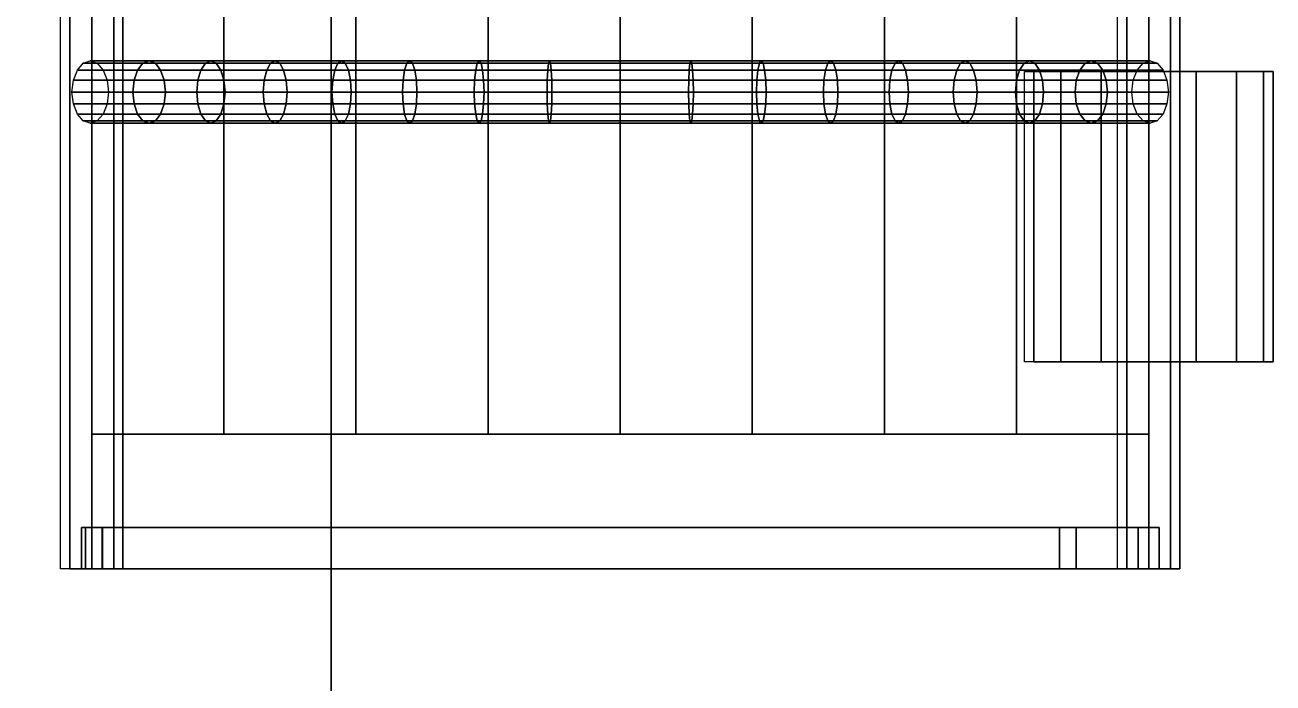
# Model space of a CAD drawing. Extents: x -45 to 195, y -45 to 195.
# Drawn here: x 135.2 to 195.4, y 75 to 106.7 of the extents above; entities that cross this region are included whole.
import ezdxf

# ---------------------------------------------------------------- set-up
doc = ezdxf.new("R2010")
doc.units = 0
doc.header["$MEASUREMENT"] = 0
doc.layers.get('0').update_dxf_attribs({"linetype": 'CONTINUOUS'})

msp = doc.modelspace()

# ---------------------------------------------------------------- linework, layer by layer
at = {"color": 7}
msp.add_line((150, 150, 72), (150, 0, 72), dxfattribs=at)
at = {"extrusion": (0, 1, 0)}
for p, q in [((189.44, 87.006, 47.5), (138.44, 87.006, 47.5)), ((189.94, 80.506), (137.94, 80.506))]:
    msp.add_line(p, q, dxfattribs=at)
msp.add_circle((-189.44, 65.5, 104.491), 6, dxfattribs=at)
at = {"color": 7}
for points in [[(150, 150, 77), (0, 150, 77), (0, 0, 77), (150, 0, 77)], [(150, 150, 72), (0, 150, 72), (0, 0, 72), (150, 0, 72)]]:
    msp.add_3dface(points, dxfattribs=at)
for points in [[(137.748, 104.566, 45.45), (138.034, 104.892, 45.843), (140.911, 104.892, 43.921), (140.657, 104.566, 43.506)], [(138.034, 104.892, 45.843), (138.371, 105.006, 46.308), (141.211, 105.006, 44.41), (140.911, 104.892, 43.921)], [(138.371, 105.006, 46.308), (138.708, 104.892, 46.772), (141.511, 104.892, 44.9), (141.211, 105.006, 44.41)], [(138.708, 104.892, 46.772), (138.994, 104.566, 47.166), (141.765, 104.566, 45.315), (141.511, 104.892, 44.9)], [(140.657, 104.566, 43.506), (140.911, 104.892, 43.921), (143.93, 104.892, 42.23), (143.71, 104.566, 41.796)], [(140.911, 104.892, 43.921), (141.211, 105.006, 44.41), (144.191, 105.006, 42.741), (143.93, 104.892, 42.23)], [(141.211, 105.006, 44.41), (141.511, 104.892, 44.9), (144.452, 104.892, 43.253), (144.191, 105.006, 42.741)], [(141.511, 104.892, 44.9), (141.765, 104.566, 45.315), (144.673, 104.566, 43.686), (144.452, 104.892, 43.253)], [(143.71, 104.566, 41.796), (143.93, 104.892, 42.23), (147.073, 104.892, 40.781), (146.887, 104.566, 40.331)], [(143.93, 104.892, 42.23), (144.191, 105.006, 42.741), (147.293, 105.006, 41.311), (147.073, 104.892, 40.781)], [(144.191, 105.006, 42.741), (144.452, 104.892, 43.253), (147.513, 104.892, 41.842), (147.293, 105.006, 41.311)], [(144.452, 104.892, 43.253), (144.673, 104.566, 43.686), (147.699, 104.566, 42.291), (147.513, 104.892, 41.842)], [(146.887, 104.566, 40.331), (147.073, 104.892, 40.781), (150.32, 104.892, 39.583), (150.17, 104.566, 39.12)], [(147.073, 104.892, 40.781), (147.293, 105.006, 41.311), (150.497, 105.006, 40.129), (150.32, 104.892, 39.583)], [(147.293, 105.006, 41.311), (147.513, 104.892, 41.842), (150.675, 104.892, 40.675), (150.497, 105.006, 40.129)], [(147.513, 104.892, 41.842), (147.699, 104.566, 42.291), (150.825, 104.566, 41.138), (150.675, 104.892, 40.675)], [(150.17, 104.566, 39.12), (150.32, 104.892, 39.583), (153.651, 104.892, 38.644), (153.537, 104.566, 38.171)], [(150.32, 104.892, 39.583), (150.497, 105.006, 40.129), (153.785, 105.006, 39.202), (153.651, 104.892, 38.644)], [(150.497, 105.006, 40.129), (150.675, 104.892, 40.675), (153.919, 104.892, 39.76), (153.785, 105.006, 39.202)], [(150.675, 104.892, 40.675), (150.825, 104.566, 41.138), (154.032, 104.566, 40.233), (153.919, 104.892, 39.76)], [(153.537, 104.566, 38.171), (153.651, 104.892, 38.644), (157.045, 104.892, 37.969), (156.969, 104.566, 37.488)], [(153.651, 104.892, 38.644), (153.785, 105.006, 39.202), (157.135, 105.006, 38.536), (157.045, 104.892, 37.969)], [(153.785, 105.006, 39.202), (153.919, 104.892, 39.76), (157.225, 104.892, 39.103), (157.135, 105.006, 38.536)], [(153.919, 104.892, 39.76), (154.032, 104.566, 40.233), (157.301, 104.566, 39.583), (157.225, 104.892, 39.103)], [(156.969, 104.566, 37.488), (157.045, 104.892, 37.969), (160.482, 104.892, 37.562), (160.443, 104.566, 37.077)], [(157.045, 104.892, 37.969), (157.135, 105.006, 38.536), (160.527, 105.006, 38.134), (160.482, 104.892, 37.562)], [(157.135, 105.006, 38.536), (157.225, 104.892, 39.103), (160.572, 104.892, 38.706), (160.527, 105.006, 38.134)], [(157.225, 104.892, 39.103), (157.301, 104.566, 39.583), (160.61, 104.566, 39.191), (160.572, 104.892, 38.706)], [(160.443, 104.566, 37.077), (160.482, 104.892, 37.562), (163.94, 104.892, 37.426), (163.94, 104.566, 36.939)], [(160.482, 104.892, 37.562), (160.527, 105.006, 38.134), (163.94, 105.006, 38), (163.94, 104.892, 37.426)], [(160.527, 105.006, 38.134), (160.572, 104.892, 38.706), (163.94, 104.892, 38.574), (163.94, 105.006, 38)], [(160.572, 104.892, 38.706), (160.61, 104.566, 39.191), (163.94, 104.566, 39.061), (163.94, 104.892, 38.574)], [(163.94, 105.006, 38), (163.94, 104.892, 38.574), (167.308, 104.892, 38.706), (167.353, 105.006, 38.134)], [(163.94, 104.892, 37.426), (163.94, 105.006, 38), (167.353, 105.006, 38.134), (167.398, 104.892, 37.562)], [(163.94, 104.892, 38.574), (163.94, 104.566, 39.061), (167.269, 104.566, 39.191), (167.308, 104.892, 38.706)], [(163.94, 104.566, 36.939), (163.94, 104.892, 37.426), (167.398, 104.892, 37.562), (167.436, 104.566, 37.077)], [(167.308, 104.892, 38.706), (167.269, 104.566, 39.191), (170.579, 104.566, 39.583), (170.655, 104.892, 39.103)], [(167.353, 105.006, 38.134), (167.308, 104.892, 38.706), (170.655, 104.892, 39.103), (170.745, 105.006, 38.536)], [(167.398, 104.892, 37.562), (167.353, 105.006, 38.134), (170.745, 105.006, 38.536), (170.834, 104.892, 37.969)], [(167.436, 104.566, 37.077), (167.398, 104.892, 37.562), (170.834, 104.892, 37.969), (170.91, 104.566, 37.488)], [(170.655, 104.892, 39.103), (170.579, 104.566, 39.583), (173.847, 104.566, 40.233), (173.961, 104.892, 39.76)], [(170.745, 105.006, 38.536), (170.655, 104.892, 39.103), (173.961, 104.892, 39.76), (174.095, 105.006, 39.202)], [(170.834, 104.892, 37.969), (170.745, 105.006, 38.536), (174.095, 105.006, 39.202), (174.229, 104.892, 38.644)], [(170.91, 104.566, 37.488), (170.834, 104.892, 37.969), (174.229, 104.892, 38.644), (174.342, 104.566, 38.171)], [(173.961, 104.892, 39.76), (173.847, 104.566, 40.233), (177.054, 104.566, 41.138), (177.205, 104.892, 40.675)], [(174.095, 105.006, 39.202), (173.961, 104.892, 39.76), (177.205, 104.892, 40.675), (177.382, 105.006, 40.129)], [(174.229, 104.892, 38.644), (174.095, 105.006, 39.202), (177.382, 105.006, 40.129), (177.559, 104.892, 39.583)], [(174.342, 104.566, 38.171), (174.229, 104.892, 38.644), (177.559, 104.892, 39.583), (177.71, 104.566, 39.12)], [(177.205, 104.892, 40.675), (177.054, 104.566, 41.138), (180.18, 104.566, 42.291), (180.367, 104.892, 41.842)], [(177.382, 105.006, 40.129), (177.205, 104.892, 40.675), (180.367, 104.892, 41.842), (180.586, 105.006, 41.311)], [(177.559, 104.892, 39.583), (177.382, 105.006, 40.129), (180.586, 105.006, 41.311), (180.806, 104.892, 40.781)], [(177.71, 104.566, 39.12), (177.559, 104.892, 39.583), (180.806, 104.892, 40.781), (180.992, 104.566, 40.331)], [(180.367, 104.892, 41.842), (180.18, 104.566, 42.291), (183.207, 104.566, 43.686), (183.428, 104.892, 43.253)], [(180.586, 105.006, 41.311), (180.367, 104.892, 41.842), (183.428, 104.892, 43.253), (183.688, 105.006, 42.741)], [(180.806, 104.892, 40.781), (180.586, 105.006, 41.311), (183.688, 105.006, 42.741), (183.949, 104.892, 42.23)], [(180.992, 104.566, 40.331), (180.806, 104.892, 40.781), (183.949, 104.892, 42.23), (184.17, 104.566, 41.796)], [(183.428, 104.892, 43.253), (183.207, 104.566, 43.686), (186.114, 104.566, 45.315), (186.368, 104.892, 44.9)], [(183.688, 105.006, 42.741), (183.428, 104.892, 43.253), (186.368, 104.892, 44.9), (186.668, 105.006, 44.41)], [(183.949, 104.892, 42.23), (183.688, 105.006, 42.741), (186.668, 105.006, 44.41), (186.968, 104.892, 43.921)], [(184.17, 104.566, 41.796), (183.949, 104.892, 42.23), (186.968, 104.892, 43.921), (187.223, 104.566, 43.506)], [(186.368, 104.892, 44.9), (186.114, 104.566, 45.315), (188.885, 104.566, 47.166), (189.171, 104.892, 46.772)], [(186.668, 105.006, 44.41), (186.368, 104.892, 44.9), (189.171, 104.892, 46.772), (189.508, 105.006, 46.308)], [(186.968, 104.892, 43.921), (186.668, 105.006, 44.41), (189.508, 105.006, 46.308), (189.846, 104.892, 45.843)], [(187.223, 104.566, 43.506), (186.968, 104.892, 43.921), (189.846, 104.892, 45.843), (190.132, 104.566, 45.45)], [(137.556, 104.08, 45.187), (137.748, 104.566, 45.45), (140.657, 104.566, 43.506), (140.487, 104.08, 43.229)], [(138.994, 104.566, 47.166), (139.186, 104.08, 47.429), (141.935, 104.08, 45.592), (141.765, 104.566, 45.315)], [(140.487, 104.08, 43.229), (140.657, 104.566, 43.506), (143.71, 104.566, 41.796), (143.562, 104.08, 41.506)], [(141.765, 104.566, 45.315), (141.935, 104.08, 45.592), (144.82, 104.08, 43.976), (144.673, 104.566, 43.686)], [(143.562, 104.08, 41.506), (143.71, 104.566, 41.796), (146.887, 104.566, 40.331), (146.763, 104.08, 40.031)], [(144.673, 104.566, 43.686), (144.82, 104.08, 43.976), (147.823, 104.08, 42.592), (147.699, 104.566, 42.291)], [(146.763, 104.08, 40.031), (146.887, 104.566, 40.331), (150.17, 104.566, 39.12), (150.069, 104.08, 38.811)], [(147.699, 104.566, 42.291), (147.823, 104.08, 42.592), (150.926, 104.08, 41.447), (150.825, 104.566, 41.138)], [(150.069, 104.08, 38.811), (150.17, 104.566, 39.12), (153.537, 104.566, 38.171), (153.461, 104.08, 37.854)], [(150.825, 104.566, 41.138), (150.926, 104.08, 41.447), (154.108, 104.08, 40.549), (154.032, 104.566, 40.233)], [(153.461, 104.08, 37.854), (153.537, 104.566, 38.171), (156.969, 104.566, 37.488), (156.918, 104.08, 37.167)], [(154.032, 104.566, 40.233), (154.108, 104.08, 40.549), (157.352, 104.08, 39.904), (157.301, 104.566, 39.583)], [(156.918, 104.08, 37.167), (156.969, 104.566, 37.488), (160.443, 104.566, 37.077), (160.418, 104.08, 36.753)], [(157.301, 104.566, 39.583), (157.352, 104.08, 39.904), (160.635, 104.08, 39.516), (160.61, 104.566, 39.191)], [(160.418, 104.08, 36.753), (160.443, 104.566, 37.077), (163.94, 104.566, 36.939), (163.94, 104.08, 36.614)], [(160.61, 104.566, 39.191), (160.635, 104.08, 39.516), (163.94, 104.08, 39.386), (163.94, 104.566, 39.061)], [(163.94, 104.566, 39.061), (163.94, 104.08, 39.386), (167.244, 104.08, 39.516), (167.269, 104.566, 39.191)], [(163.94, 104.08, 36.614), (163.94, 104.566, 36.939), (167.436, 104.566, 37.077), (167.461, 104.08, 36.753)], [(167.269, 104.566, 39.191), (167.244, 104.08, 39.516), (170.528, 104.08, 39.904), (170.579, 104.566, 39.583)], [(167.461, 104.08, 36.753), (167.436, 104.566, 37.077), (170.91, 104.566, 37.488), (170.961, 104.08, 37.167)], [(170.579, 104.566, 39.583), (170.528, 104.08, 39.904), (173.771, 104.08, 40.549), (173.847, 104.566, 40.233)], [(170.961, 104.08, 37.167), (170.91, 104.566, 37.488), (174.342, 104.566, 38.171), (174.418, 104.08, 37.854)], [(173.847, 104.566, 40.233), (173.771, 104.08, 40.549), (176.954, 104.08, 41.447), (177.054, 104.566, 41.138)], [(174.418, 104.08, 37.854), (174.342, 104.566, 38.171), (177.71, 104.566, 39.12), (177.81, 104.08, 38.811)], [(177.054, 104.566, 41.138), (176.954, 104.08, 41.447), (180.056, 104.08, 42.592), (180.18, 104.566, 42.291)], [(177.81, 104.08, 38.811), (177.71, 104.566, 39.12), (180.992, 104.566, 40.331), (181.117, 104.08, 40.031)], [(180.18, 104.566, 42.291), (180.056, 104.08, 42.592), (183.059, 104.08, 43.976), (183.207, 104.566, 43.686)], [(181.117, 104.08, 40.031), (180.992, 104.566, 40.331), (184.17, 104.566, 41.796), (184.317, 104.08, 41.506)], [(183.207, 104.566, 43.686), (183.059, 104.08, 43.976), (185.944, 104.08, 45.592), (186.114, 104.566, 45.315)], [(184.317, 104.08, 41.506), (184.17, 104.566, 41.796), (187.223, 104.566, 43.506), (187.392, 104.08, 43.229)], [(186.114, 104.566, 45.315), (185.944, 104.08, 45.592), (188.694, 104.08, 47.429), (188.885, 104.566, 47.166)], [(187.392, 104.08, 43.229), (187.223, 104.566, 43.506), (190.132, 104.566, 45.45), (190.323, 104.08, 45.187)], [(137.489, 103.506, 45.094), (137.556, 104.08, 45.187), (140.487, 104.08, 43.229), (140.427, 103.506, 43.131)], [(139.186, 104.08, 47.429), (139.253, 103.506, 47.521), (141.995, 103.506, 45.689), (141.935, 104.08, 45.592)], [(140.427, 103.506, 43.131), (140.487, 104.08, 43.229), (143.562, 104.08, 41.506), (143.51, 103.506, 41.405)], [(141.935, 104.08, 45.592), (141.995, 103.506, 45.689), (144.872, 103.506, 44.078), (144.82, 104.08, 43.976)], [(143.51, 103.506, 41.405), (143.562, 104.08, 41.506), (146.763, 104.08, 40.031), (146.719, 103.506, 39.925)], [(144.82, 104.08, 43.976), (144.872, 103.506, 44.078), (147.867, 103.506, 42.697), (147.823, 104.08, 42.592)], [(146.719, 103.506, 39.925), (146.763, 104.08, 40.031), (150.069, 104.08, 38.811), (150.034, 103.506, 38.702)], [(147.823, 104.08, 42.592), (147.867, 103.506, 42.697), (150.961, 103.506, 41.556), (150.926, 104.08, 41.447)], [(150.034, 103.506, 38.702), (150.069, 104.08, 38.811), (153.461, 104.08, 37.854), (153.435, 103.506, 37.743)], [(150.926, 104.08, 41.447), (150.961, 103.506, 41.556), (154.135, 103.506, 40.66), (154.108, 104.08, 40.549)], [(153.435, 103.506, 37.743), (153.461, 104.08, 37.854), (156.918, 104.08, 37.167), (156.9, 103.506, 37.054)], [(154.108, 104.08, 40.549), (154.135, 103.506, 40.66), (157.369, 103.506, 40.017), (157.352, 104.08, 39.904)], [(156.9, 103.506, 37.054), (156.918, 104.08, 37.167), (160.418, 104.08, 36.753), (160.409, 103.506, 36.639)], [(157.352, 104.08, 39.904), (157.369, 103.506, 40.017), (160.644, 103.506, 39.629), (160.635, 104.08, 39.516)], [(160.409, 103.506, 36.639), (160.418, 104.08, 36.753), (163.94, 104.08, 36.614), (163.94, 103.506, 36.5)], [(160.635, 104.08, 39.516), (160.644, 103.506, 39.629), (163.94, 103.506, 39.5), (163.94, 104.08, 39.386)], [(163.94, 104.08, 39.386), (163.94, 103.506, 39.5), (167.235, 103.506, 39.629), (167.244, 104.08, 39.516)], [(163.94, 103.506, 36.5), (163.94, 104.08, 36.614), (167.461, 104.08, 36.753), (167.47, 103.506, 36.639)], [(167.244, 104.08, 39.516), (167.235, 103.506, 39.629), (170.51, 103.506, 40.017), (170.528, 104.08, 39.904)], [(167.47, 103.506, 36.639), (167.461, 104.08, 36.753), (170.961, 104.08, 37.167), (170.979, 103.506, 37.054)], [(170.528, 104.08, 39.904), (170.51, 103.506, 40.017), (173.744, 103.506, 40.66), (173.771, 104.08, 40.549)], [(170.979, 103.506, 37.054), (170.961, 104.08, 37.167), (174.418, 104.08, 37.854), (174.445, 103.506, 37.743)], [(173.771, 104.08, 40.549), (173.744, 103.506, 40.66), (176.918, 103.506, 41.556), (176.954, 104.08, 41.447)], [(174.445, 103.506, 37.743), (174.418, 104.08, 37.854), (177.81, 104.08, 38.811), (177.845, 103.506, 38.702)], [(176.954, 104.08, 41.447), (176.918, 103.506, 41.556), (180.012, 103.506, 42.697), (180.056, 104.08, 42.592)], [(177.845, 103.506, 38.702), (177.81, 104.08, 38.811), (181.117, 104.08, 40.031), (181.16, 103.506, 39.925)], [(180.056, 104.08, 42.592), (180.012, 103.506, 42.697), (183.007, 103.506, 44.078), (183.059, 104.08, 43.976)], [(181.16, 103.506, 39.925), (181.117, 104.08, 40.031), (184.317, 104.08, 41.506), (184.369, 103.506, 41.405)], [(183.059, 104.08, 43.976), (183.007, 103.506, 44.078), (185.885, 103.506, 45.689), (185.944, 104.08, 45.592)], [(184.369, 103.506, 41.405), (184.317, 104.08, 41.506), (187.392, 104.08, 43.229), (187.452, 103.506, 43.131)], [(185.944, 104.08, 45.592), (185.885, 103.506, 45.689), (188.627, 103.506, 47.521), (188.694, 104.08, 47.429)], [(187.452, 103.506, 43.131), (187.392, 104.08, 43.229), (190.323, 104.08, 45.187), (190.39, 103.506, 45.094)], [(137.556, 102.932, 45.187), (137.489, 103.506, 45.094), (140.427, 103.506, 43.131), (140.487, 102.932, 43.229)], [(139.253, 103.506, 47.521), (139.186, 102.932, 47.429), (141.935, 102.932, 45.592), (141.995, 103.506, 45.689)], [(140.487, 102.932, 43.229), (140.427, 103.506, 43.131), (143.51, 103.506, 41.405), (143.562, 102.932, 41.506)], [(141.995, 103.506, 45.689), (141.935, 102.932, 45.592), (144.82, 102.932, 43.976), (144.872, 103.506, 44.078)], [(143.562, 102.932, 41.506), (143.51, 103.506, 41.405), (146.719, 103.506, 39.925), (146.763, 102.932, 40.031)], [(144.872, 103.506, 44.078), (144.82, 102.932, 43.976), (147.823, 102.932, 42.592), (147.867, 103.506, 42.697)], [(146.763, 102.932, 40.031), (146.719, 103.506, 39.925), (150.034, 103.506, 38.702), (150.069, 102.932, 38.811)], [(147.867, 103.506, 42.697), (147.823, 102.932, 42.592), (150.926, 102.932, 41.447), (150.961, 103.506, 41.556)], [(150.069, 102.932, 38.811), (150.034, 103.506, 38.702), (153.435, 103.506, 37.743), (153.461, 102.932, 37.854)], [(150.961, 103.506, 41.556), (150.926, 102.932, 41.447), (154.108, 102.932, 40.549), (154.135, 103.506, 40.66)], [(153.461, 102.932, 37.854), (153.435, 103.506, 37.743), (156.9, 103.506, 37.054), (156.918, 102.932, 37.167)], [(154.135, 103.506, 40.66), (154.108, 102.932, 40.549), (157.352, 102.932, 39.904), (157.369, 103.506, 40.017)], [(156.918, 102.932, 37.167), (156.9, 103.506, 37.054), (160.409, 103.506, 36.639), (160.418, 102.932, 36.753)], [(157.369, 103.506, 40.017), (157.352, 102.932, 39.904), (160.635, 102.932, 39.516), (160.644, 103.506, 39.629)], [(160.418, 102.932, 36.753), (160.409, 103.506, 36.639), (163.94, 103.506, 36.5), (163.94, 102.932, 36.614)], [(160.644, 103.506, 39.629), (160.635, 102.932, 39.516), (163.94, 102.932, 39.386), (163.94, 103.506, 39.5)], [(163.94, 102.932, 36.614), (163.94, 103.506, 36.5), (167.47, 103.506, 36.639), (167.461, 102.932, 36.753)], [(163.94, 103.506, 39.5), (163.94, 102.932, 39.386), (167.244, 102.932, 39.516), (167.235, 103.506, 39.629)], [(167.235, 103.506, 39.629), (167.244, 102.932, 39.516), (170.528, 102.932, 39.904), (170.51, 103.506, 40.017)], [(167.461, 102.932, 36.753), (167.47, 103.506, 36.639), (170.979, 103.506, 37.054), (170.961, 102.932, 37.167)], [(170.51, 103.506, 40.017), (170.528, 102.932, 39.904), (173.771, 102.932, 40.549), (173.744, 103.506, 40.66)], [(170.961, 102.932, 37.167), (170.979, 103.506, 37.054), (174.445, 103.506, 37.743), (174.418, 102.932, 37.854)], [(173.744, 103.506, 40.66), (173.771, 102.932, 40.549), (176.954, 102.932, 41.447), (176.918, 103.506, 41.556)], [(174.418, 102.932, 37.854), (174.445, 103.506, 37.743), (177.845, 103.506, 38.702), (177.81, 102.932, 38.811)], [(176.918, 103.506, 41.556), (176.954, 102.932, 41.447), (180.056, 102.932, 42.592), (180.012, 103.506, 42.697)], [(177.81, 102.932, 38.811), (177.845, 103.506, 38.702), (181.16, 103.506, 39.925), (181.117, 102.932, 40.031)], [(180.012, 103.506, 42.697), (180.056, 102.932, 42.592), (183.059, 102.932, 43.976), (183.007, 103.506, 44.078)], [(181.117, 102.932, 40.031), (181.16, 103.506, 39.925), (184.369, 103.506, 41.405), (184.317, 102.932, 41.506)], [(183.007, 103.506, 44.078), (183.059, 102.932, 43.976), (185.944, 102.932, 45.592), (185.885, 103.506, 45.689)], [(184.317, 102.932, 41.506), (184.369, 103.506, 41.405), (187.452, 103.506, 43.131), (187.392, 102.932, 43.229)], [(185.885, 103.506, 45.689), (185.944, 102.932, 45.592), (188.694, 102.932, 47.429), (188.627, 103.506, 47.521)], [(187.392, 102.932, 43.229), (187.452, 103.506, 43.131), (190.39, 103.506, 45.094), (190.323, 102.932, 45.187)], [(137.748, 102.445, 45.45), (137.556, 102.932, 45.187), (140.487, 102.932, 43.229), (140.657, 102.445, 43.506)], [(138.034, 102.12, 45.843), (137.748, 102.445, 45.45), (140.657, 102.445, 43.506), (140.911, 102.12, 43.921)], [(138.994, 102.445, 47.166), (138.708, 102.12, 46.772), (141.511, 102.12, 44.9), (141.765, 102.445, 45.315)], [(139.186, 102.932, 47.429), (138.994, 102.445, 47.166), (141.765, 102.445, 45.315), (141.935, 102.932, 45.592)], [(140.657, 102.445, 43.506), (140.487, 102.932, 43.229), (143.562, 102.932, 41.506), (143.71, 102.445, 41.796)], [(140.911, 102.12, 43.921), (140.657, 102.445, 43.506), (143.71, 102.445, 41.796), (143.93, 102.12, 42.23)], [(141.765, 102.445, 45.315), (141.511, 102.12, 44.9), (144.452, 102.12, 43.253), (144.673, 102.445, 43.686)], [(141.935, 102.932, 45.592), (141.765, 102.445, 45.315), (144.673, 102.445, 43.686), (144.82, 102.932, 43.976)], [(143.71, 102.445, 41.796), (143.562, 102.932, 41.506), (146.763, 102.932, 40.031), (146.887, 102.445, 40.331)], [(143.93, 102.12, 42.23), (143.71, 102.445, 41.796), (146.887, 102.445, 40.331), (147.073, 102.12, 40.781)], [(144.673, 102.445, 43.686), (144.452, 102.12, 43.253), (147.513, 102.12, 41.842), (147.699, 102.445, 42.291)], [(144.82, 102.932, 43.976), (144.673, 102.445, 43.686), (147.699, 102.445, 42.291), (147.823, 102.932, 42.592)], [(146.887, 102.445, 40.331), (146.763, 102.932, 40.031), (150.069, 102.932, 38.811), (150.17, 102.445, 39.12)], [(147.073, 102.12, 40.781), (146.887, 102.445, 40.331), (150.17, 102.445, 39.12), (150.32, 102.12, 39.583)], [(147.699, 102.445, 42.291), (147.513, 102.12, 41.842), (150.675, 102.12, 40.675), (150.825, 102.445, 41.138)], [(147.823, 102.932, 42.592), (147.699, 102.445, 42.291), (150.825, 102.445, 41.138), (150.926, 102.932, 41.447)], [(150.17, 102.445, 39.12), (150.069, 102.932, 38.811), (153.461, 102.932, 37.854), (153.537, 102.445, 38.171)], [(150.32, 102.12, 39.583), (150.17, 102.445, 39.12), (153.537, 102.445, 38.171), (153.651, 102.12, 38.644)], [(150.825, 102.445, 41.138), (150.675, 102.12, 40.675), (153.919, 102.12, 39.76), (154.032, 102.445, 40.233)], [(150.926, 102.932, 41.447), (150.825, 102.445, 41.138), (154.032, 102.445, 40.233), (154.108, 102.932, 40.549)], [(153.537, 102.445, 38.171), (153.461, 102.932, 37.854), (156.918, 102.932, 37.167), (156.969, 102.445, 37.488)], [(153.651, 102.12, 38.644), (153.537, 102.445, 38.171), (156.969, 102.445, 37.488), (157.045, 102.12, 37.969)], [(154.032, 102.445, 40.233), (153.919, 102.12, 39.76), (157.225, 102.12, 39.103), (157.301, 102.445, 39.583)], [(154.108, 102.932, 40.549), (154.032, 102.445, 40.233), (157.301, 102.445, 39.583), (157.352, 102.932, 39.904)], [(156.969, 102.445, 37.488), (156.918, 102.932, 37.167), (160.418, 102.932, 36.753), (160.443, 102.445, 37.077)], [(157.045, 102.12, 37.969), (156.969, 102.445, 37.488), (160.443, 102.445, 37.077), (160.482, 102.12, 37.562)], [(157.301, 102.445, 39.583), (157.225, 102.12, 39.103), (160.572, 102.12, 38.706), (160.61, 102.445, 39.191)], [(157.352, 102.932, 39.904), (157.301, 102.445, 39.583), (160.61, 102.445, 39.191), (160.635, 102.932, 39.516)], [(160.443, 102.445, 37.077), (160.418, 102.932, 36.753), (163.94, 102.932, 36.614), (163.94, 102.445, 36.939)], [(160.482, 102.12, 37.562), (160.443, 102.445, 37.077), (163.94, 102.445, 36.939), (163.94, 102.12, 37.426)], [(160.61, 102.445, 39.191), (160.572, 102.12, 38.706), (163.94, 102.12, 38.574), (163.94, 102.445, 39.061)], [(160.635, 102.932, 39.516), (160.61, 102.445, 39.191), (163.94, 102.445, 39.061), (163.94, 102.932, 39.386)], [(163.94, 102.445, 36.939), (163.94, 102.932, 36.614), (167.461, 102.932, 36.753), (167.436, 102.445, 37.077)], [(163.94, 102.932, 39.386), (163.94, 102.445, 39.061), (167.269, 102.445, 39.191), (167.244, 102.932, 39.516)], [(163.94, 102.12, 37.426), (163.94, 102.445, 36.939), (167.436, 102.445, 37.077), (167.398, 102.12, 37.562)], [(163.94, 102.445, 39.061), (163.94, 102.12, 38.574), (167.308, 102.12, 38.706), (167.269, 102.445, 39.191)], [(167.244, 102.932, 39.516), (167.269, 102.445, 39.191), (170.579, 102.445, 39.583), (170.528, 102.932, 39.904)], [(167.269, 102.445, 39.191), (167.308, 102.12, 38.706), (170.655, 102.12, 39.103), (170.579, 102.445, 39.583)], [(167.398, 102.12, 37.562), (167.436, 102.445, 37.077), (170.91, 102.445, 37.488), (170.834, 102.12, 37.969)], [(167.436, 102.445, 37.077), (167.461, 102.932, 36.753), (170.961, 102.932, 37.167), (170.91, 102.445, 37.488)], [(170.528, 102.932, 39.904), (170.579, 102.445, 39.583), (173.847, 102.445, 40.233), (173.771, 102.932, 40.549)], [(170.579, 102.445, 39.583), (170.655, 102.12, 39.103), (173.961, 102.12, 39.76), (173.847, 102.445, 40.233)], [(170.834, 102.12, 37.969), (170.91, 102.445, 37.488), (174.342, 102.445, 38.171), (174.229, 102.12, 38.644)], [(170.91, 102.445, 37.488), (170.961, 102.932, 37.167), (174.418, 102.932, 37.854), (174.342, 102.445, 38.171)], [(173.771, 102.932, 40.549), (173.847, 102.445, 40.233), (177.054, 102.445, 41.138), (176.954, 102.932, 41.447)], [(173.847, 102.445, 40.233), (173.961, 102.12, 39.76), (177.205, 102.12, 40.675), (177.054, 102.445, 41.138)], [(174.229, 102.12, 38.644), (174.342, 102.445, 38.171), (177.71, 102.445, 39.12), (177.559, 102.12, 39.583)], [(174.342, 102.445, 38.171), (174.418, 102.932, 37.854), (177.81, 102.932, 38.811), (177.71, 102.445, 39.12)], [(176.954, 102.932, 41.447), (177.054, 102.445, 41.138), (180.18, 102.445, 42.291), (180.056, 102.932, 42.592)], [(177.054, 102.445, 41.138), (177.205, 102.12, 40.675), (180.367, 102.12, 41.842), (180.18, 102.445, 42.291)], [(177.559, 102.12, 39.583), (177.71, 102.445, 39.12), (180.992, 102.445, 40.331), (180.806, 102.12, 40.781)], [(177.71, 102.445, 39.12), (177.81, 102.932, 38.811), (181.117, 102.932, 40.031), (180.992, 102.445, 40.331)], [(180.056, 102.932, 42.592), (180.18, 102.445, 42.291), (183.207, 102.445, 43.686), (183.059, 102.932, 43.976)], [(180.18, 102.445, 42.291), (180.367, 102.12, 41.842), (183.428, 102.12, 43.253), (183.207, 102.445, 43.686)], [(180.806, 102.12, 40.781), (180.992, 102.445, 40.331), (184.17, 102.445, 41.796), (183.949, 102.12, 42.23)], [(180.992, 102.445, 40.331), (181.117, 102.932, 40.031), (184.317, 102.932, 41.506), (184.17, 102.445, 41.796)], [(183.059, 102.932, 43.976), (183.207, 102.445, 43.686), (186.114, 102.445, 45.315), (185.944, 102.932, 45.592)], [(183.207, 102.445, 43.686), (183.428, 102.12, 43.253), (186.368, 102.12, 44.9), (186.114, 102.445, 45.315)], [(183.949, 102.12, 42.23), (184.17, 102.445, 41.796), (187.223, 102.445, 43.506), (186.968, 102.12, 43.921)], [(184.17, 102.445, 41.796), (184.317, 102.932, 41.506), (187.392, 102.932, 43.229), (187.223, 102.445, 43.506)], [(185.944, 102.932, 45.592), (186.114, 102.445, 45.315), (188.885, 102.445, 47.166), (188.694, 102.932, 47.429)], [(186.114, 102.445, 45.315), (186.368, 102.12, 44.9), (189.171, 102.12, 46.772), (188.885, 102.445, 47.166)], [(186.968, 102.12, 43.921), (187.223, 102.445, 43.506), (190.132, 102.445, 45.45), (189.846, 102.12, 45.843)], [(187.223, 102.445, 43.506), (187.392, 102.932, 43.229), (190.323, 102.932, 45.187), (190.132, 102.445, 45.45)], [(138.371, 102.006, 46.308), (138.034, 102.12, 45.843), (140.911, 102.12, 43.921), (141.211, 102.006, 44.41)], [(138.708, 102.12, 46.772), (138.371, 102.006, 46.308), (141.211, 102.006, 44.41), (141.511, 102.12, 44.9)], [(141.211, 102.006, 44.41), (140.911, 102.12, 43.921), (143.93, 102.12, 42.23), (144.191, 102.006, 42.741)], [(141.511, 102.12, 44.9), (141.211, 102.006, 44.41), (144.191, 102.006, 42.741), (144.452, 102.12, 43.253)], [(144.191, 102.006, 42.741), (143.93, 102.12, 42.23), (147.073, 102.12, 40.781), (147.293, 102.006, 41.311)], [(144.452, 102.12, 43.253), (144.191, 102.006, 42.741), (147.293, 102.006, 41.311), (147.513, 102.12, 41.842)], [(147.293, 102.006, 41.311), (147.073, 102.12, 40.781), (150.32, 102.12, 39.583), (150.497, 102.006, 40.129)], [(147.513, 102.12, 41.842), (147.293, 102.006, 41.311), (150.497, 102.006, 40.129), (150.675, 102.12, 40.675)], [(150.497, 102.006, 40.129), (150.32, 102.12, 39.583), (153.651, 102.12, 38.644), (153.785, 102.006, 39.202)], [(150.675, 102.12, 40.675), (150.497, 102.006, 40.129), (153.785, 102.006, 39.202), (153.919, 102.12, 39.76)], [(153.785, 102.006, 39.202), (153.651, 102.12, 38.644), (157.045, 102.12, 37.969), (157.135, 102.006, 38.536)], [(153.919, 102.12, 39.76), (153.785, 102.006, 39.202), (157.135, 102.006, 38.536), (157.225, 102.12, 39.103)], [(157.135, 102.006, 38.536), (157.045, 102.12, 37.969), (160.482, 102.12, 37.562), (160.527, 102.006, 38.134)], [(157.225, 102.12, 39.103), (157.135, 102.006, 38.536), (160.527, 102.006, 38.134), (160.572, 102.12, 38.706)], [(160.527, 102.006, 38.134), (160.482, 102.12, 37.562), (163.94, 102.12, 37.426), (163.94, 102.006, 38)], [(160.572, 102.12, 38.706), (160.527, 102.006, 38.134), (163.94, 102.006, 38), (163.94, 102.12, 38.574)], [(163.94, 102.006, 38), (163.94, 102.12, 37.426), (167.398, 102.12, 37.562), (167.353, 102.006, 38.134)], [(163.94, 102.12, 38.574), (163.94, 102.006, 38), (167.353, 102.006, 38.134), (167.308, 102.12, 38.706)], [(167.308, 102.12, 38.706), (167.353, 102.006, 38.134), (170.745, 102.006, 38.536), (170.655, 102.12, 39.103)], [(167.353, 102.006, 38.134), (167.398, 102.12, 37.562), (170.834, 102.12, 37.969), (170.745, 102.006, 38.536)], [(170.655, 102.12, 39.103), (170.745, 102.006, 38.536), (174.095, 102.006, 39.202), (173.961, 102.12, 39.76)], [(170.745, 102.006, 38.536), (170.834, 102.12, 37.969), (174.229, 102.12, 38.644), (174.095, 102.006, 39.202)], [(173.961, 102.12, 39.76), (174.095, 102.006, 39.202), (177.382, 102.006, 40.129), (177.205, 102.12, 40.675)], [(174.095, 102.006, 39.202), (174.229, 102.12, 38.644), (177.559, 102.12, 39.583), (177.382, 102.006, 40.129)], [(177.205, 102.12, 40.675), (177.382, 102.006, 40.129), (180.586, 102.006, 41.311), (180.367, 102.12, 41.842)], [(177.382, 102.006, 40.129), (177.559, 102.12, 39.583), (180.806, 102.12, 40.781), (180.586, 102.006, 41.311)], [(180.367, 102.12, 41.842), (180.586, 102.006, 41.311), (183.688, 102.006, 42.741), (183.428, 102.12, 43.253)], [(180.586, 102.006, 41.311), (180.806, 102.12, 40.781), (183.949, 102.12, 42.23), (183.688, 102.006, 42.741)], [(183.428, 102.12, 43.253), (183.688, 102.006, 42.741), (186.668, 102.006, 44.41), (186.368, 102.12, 44.9)], [(183.688, 102.006, 42.741), (183.949, 102.12, 42.23), (186.968, 102.12, 43.921), (186.668, 102.006, 44.41)], [(186.368, 102.12, 44.9), (186.668, 102.006, 44.41), (189.508, 102.006, 46.308), (189.171, 102.12, 46.772)], [(186.668, 102.006, 44.41), (186.968, 102.12, 43.921), (189.846, 102.12, 45.843), (189.508, 102.006, 46.308)]]:
    msp.add_3dface(points)

# ---------------------------------------------------------------- meshes
mesh = msp.add_polymesh((2, 8), dxfattribs=dict(n_close=True))
for k, corner in enumerate([(136.94, 132.506, 46), (137.379, 132.506, 47.061), (138.44, 132.506, 47.5), (139.5, 132.506, 47.061), (139.94, 132.506, 46), (139.5, 132.506, 44.939), (138.44, 132.506, 44.5), (137.379, 132.506, 44.939), (136.94, 80.506, 46), (137.379, 80.506, 47.061), (138.44, 80.506, 47.5), (139.5, 80.506, 47.061), (139.94, 80.506, 46), (139.5, 80.506, 44.939), (138.44, 80.506, 44.5), (137.379, 80.506, 44.939)]):
    mesh.set_mesh_vertex(divmod(k, 8), corner)
mesh = msp.add_polymesh((2, 8), dxfattribs=dict(n_close=True))
for k, corner in enumerate([(187.94, 132.506, 65.5), (188.379, 132.506, 66.561), (189.44, 132.506, 67), (190.5, 132.506, 66.561), (190.94, 132.506, 65.5), (190.5, 132.506, 64.439), (189.44, 132.506, 64), (188.379, 132.506, 64.439), (187.94, 80.506, 65.5), (188.379, 80.506, 66.561), (189.44, 80.506, 67), (190.5, 80.506, 66.561), (190.94, 80.506, 65.5), (190.5, 80.506, 64.439), (189.44, 80.506, 64), (188.379, 80.506, 64.439)]):
    mesh.set_mesh_vertex(divmod(k, 8), corner)
mesh = msp.add_polymesh((2, 8), dxfattribs=dict(n_close=True))
for k, corner in enumerate([(187.94, 132.506, 46), (188.379, 132.506, 47.061), (189.44, 132.506, 47.5), (190.5, 132.506, 47.061), (190.94, 132.506, 46), (190.5, 132.506, 44.939), (189.44, 132.506, 44.5), (188.379, 132.506, 44.939), (187.94, 80.506, 46), (188.379, 80.506, 47.061), (189.44, 80.506, 47.5), (190.5, 80.506, 47.061), (190.94, 80.506, 46), (190.5, 80.506, 44.939), (189.44, 80.506, 44.5), (188.379, 80.506, 44.939)]):
    mesh.set_mesh_vertex(divmod(k, 8), corner)
mesh = msp.add_polymesh((2, 9))
for k, corner in enumerate([(138.44, 87.006, 47.5), (144.815, 87.006, 47.5), (151.19, 87.006, 47.5), (157.565, 87.006, 47.5), (163.94, 87.006, 47.5), (170.315, 87.006, 47.5), (176.69, 87.006, 47.5), (183.065, 87.006, 47.5), (189.44, 87.006, 47.5), (138.44, 126.006, 47.5), (144.815, 126.006, 47.5), (151.19, 126.006, 47.5), (157.565, 126.006, 47.5), (163.94, 126.006, 47.5), (170.315, 126.006, 47.5), (176.69, 126.006, 47.5), (183.065, 126.006, 47.5), (189.44, 126.006, 47.5)]):
    mesh.set_mesh_vertex(divmod(k, 9), corner)
mesh = msp.add_polymesh((2, 16), dxfattribs=dict(n_close=True))
for k, corner in enumerate([(183.44, 104.491, 65.5), (183.896, 104.491, 67.796), (185.197, 104.491, 69.743), (187.144, 104.491, 71.043), (189.44, 104.491, 71.5), (191.736, 104.491, 71.043), (193.682, 104.491, 69.743), (194.983, 104.491, 67.796), (195.44, 104.491, 65.5), (194.983, 104.491, 63.204), (193.682, 104.491, 61.257), (191.736, 104.491, 59.957), (189.44, 104.491, 59.5), (187.144, 104.491, 59.957), (185.197, 104.491, 61.257), (183.896, 104.491, 63.204), (183.44, 90.491, 65.5), (183.896, 90.491, 67.796), (185.197, 90.491, 69.743), (187.144, 90.491, 71.043), (189.44, 90.491, 71.5), (191.736, 90.491, 71.043), (193.682, 90.491, 69.743), (194.983, 90.491, 67.796), (195.44, 90.491, 65.5), (194.983, 90.491, 63.204), (193.682, 90.491, 61.257), (191.736, 90.491, 59.957), (189.44, 90.491, 59.5), (187.144, 90.491, 59.957), (185.197, 90.491, 61.257), (183.896, 90.491, 63.204)]):
    mesh.set_mesh_vertex(divmod(k, 16), corner)
mesh = msp.add_polymesh((6, 3))
for k, corner in enumerate([(137.94, 82.506, 65), (137.94, 80.506, 65), (137.94, 80.506, 65), (189.94, 82.506, 65), (189.94, 80.506, 65), (189.94, 80.506, 65), (189.94, 82.506, 66), (189.94, 80.506, 66), (189.94, 80.506, 65), (137.94, 82.506, 66), (137.94, 80.506, 66), (137.94, 80.506, 65), (137.94, 82.506, 66), (137.94, 82.506, 66), (137.94, 82.506, 65), (189.94, 82.506, 66), (189.94, 82.506, 66), (189.94, 82.506, 65)]):
    mesh.set_mesh_vertex(divmod(k, 3), corner)
mesh = msp.add_polymesh((6, 3))
for k, corner in enumerate([(138.94, 82.506), (138.94, 80.506), (138.94, 80.506), (138.94, 82.506, 66), (138.94, 80.506, 66), (138.94, 80.506, 66), (137.94, 82.506, 66), (137.94, 80.506, 66), (138.94, 80.506, 66), (137.94, 82.506), (137.94, 80.506), (138.94, 80.506), (137.94, 82.506), (137.94, 82.506), (138.94, 82.506), (137.94, 82.506, 66), (137.94, 82.506, 66), (138.94, 82.506, 66)]):
    mesh.set_mesh_vertex(divmod(k, 3), corner)
mesh = msp.add_polymesh((6, 3))
for k, corner in enumerate([(189.94, 82.506, 1), (189.94, 80.506, 1), (189.94, 80.506, 1), (137.94, 82.506, 1), (137.94, 80.506, 1), (137.94, 80.506, 1), (137.94, 82.506), (137.94, 80.506), (137.94, 80.506, 1), (189.94, 82.506), (189.94, 80.506), (189.94, 80.506, 1), (189.94, 82.506), (189.94, 82.506), (189.94, 82.506, 1), (137.94, 82.506), (137.94, 82.506), (137.94, 82.506, 1)]):
    mesh.set_mesh_vertex(divmod(k, 3), corner)
mesh = msp.add_polymesh((6, 3))
for k, corner in enumerate([(138.956, 82.506, -0.012), (138.956, 80.506, -0.012), (138.956, 80.506, -0.012), (185.94, 82.506, 65), (185.94, 80.506, 65), (185.94, 80.506, 65), (185.129, 82.506, 65.586), (185.129, 80.506, 65.586), (185.94, 80.506, 65), (138.146, 82.506, 0.574), (138.146, 80.506, 0.574), (138.956, 80.506, -0.012), (138.146, 82.506, 0.574), (138.146, 82.506, 0.574), (138.956, 82.506, -0.012), (185.129, 82.506, 65.586), (185.129, 82.506, 65.586), (185.94, 82.506, 65)]):
    mesh.set_mesh_vertex(divmod(k, 3), corner)
mesh = msp.add_polymesh((6, 3))
for k, corner in enumerate([(188.94, 82.506, 46), (188.94, 80.506, 46), (188.94, 80.506, 46), (188.94, 82.506), (188.94, 80.506), (188.94, 80.506), (189.94, 82.506), (189.94, 80.506), (188.94, 80.506), (189.94, 82.506, 46), (189.94, 80.506, 46), (188.94, 80.506, 46), (189.94, 82.506, 46), (189.94, 82.506, 46), (188.94, 82.506, 46), (189.94, 82.506), (189.94, 82.506), (188.94, 82.506)]):
    mesh.set_mesh_vertex(divmod(k, 3), corner)

doc.saveas('drawing.dxf')
